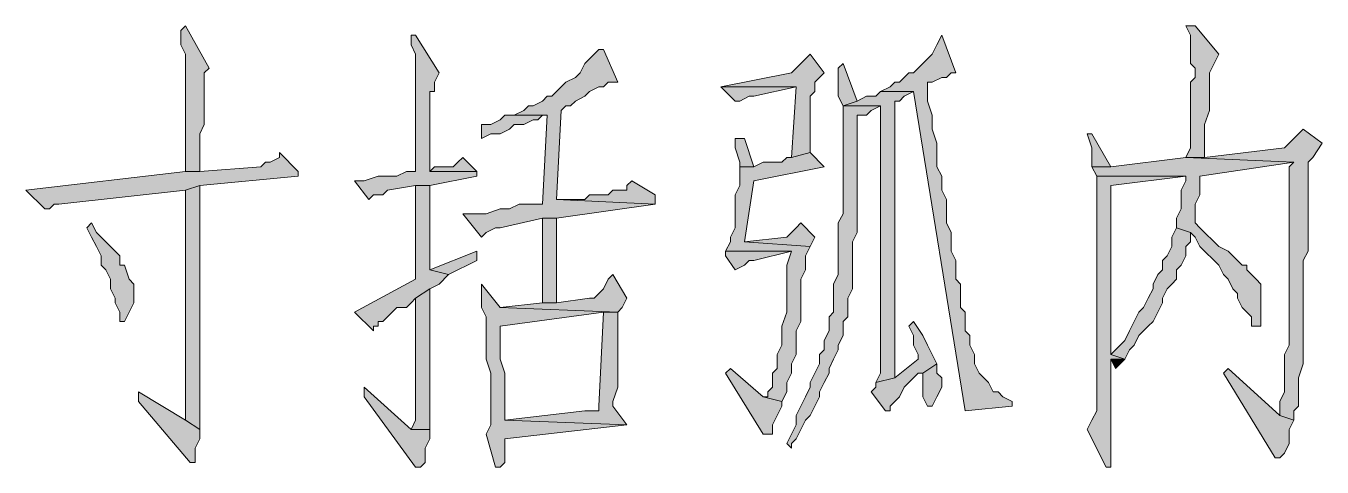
# Model space of a CAD drawing. Header units: inches. Extents: x 20 to 409, y 5 to 283.
# Drawn here: x 353.79 to 365.47, y 27.28 to 31.26 of the extents above; entities that cross this region are included whole.
import ezdxf

# ---------------------------------------------------------------- set-up
doc = ezdxf.new("R2010")
doc.units = ezdxf.units.IN
doc.header["$MEASUREMENT"] = 0
doc.layers.add('C00-00-00', color=7, linetype='Continuous')

msp = doc.modelspace()

# ---------------------------------------------------------------- hatches: boundary and pattern name
at = {"layer": 'C00-00-00'}
h = msp.add_hatch(color=0, dxfattribs=at)
h.dxf.hatch_style = 2
h.paths.add_polyline_path([(355.228, 31.26), (355.186, 31.217), (355.186, 31.09), (355.228, 31.006), (355.228, 29.947), (355.355, 29.947), (355.355, 30.286), (355.397, 30.371), (355.397, 30.709), (355.397, 30.836), (355.44, 30.879)])
h = msp.add_hatch(color=0, dxfattribs=at)
h.dxf.hatch_style = 2
h.paths.add_polyline_path([(364.33, 31.26), (364.245, 31.26), (364.287, 31.175), (364.287, 30.921), (364.33, 30.879), (364.33, 30.794), (364.287, 30.752), (364.287, 30.159), (364.245, 30.074), (364.414, 30.074), (364.414, 30.117), (364.414, 30.371), (364.457, 30.498), (364.457, 30.667), (364.457, 30.752), (364.457, 30.836), (364.499, 30.921), (364.541, 31.006)])
h = msp.add_hatch(color=0, dxfattribs=at)
h.dxf.hatch_style = 2
h.paths.add_polyline_path([(357.302, 31.175), (357.26, 31.175), (357.26, 31.09), (357.302, 31.006), (357.302, 29.947), (357.218, 29.947), (357.133, 29.905), (356.964, 29.905), (356.837, 29.863), (356.752, 29.863), (356.879, 29.693), (356.921, 29.736), (357.006, 29.736), (357.048, 29.778), (357.302, 29.82), (357.429, 29.82), (357.853, 29.905), (357.853, 29.947), (357.429, 29.947), (357.429, 30.117), (357.429, 30.159), (357.429, 30.667), (357.472, 30.667), (357.472, 30.752), (357.514, 30.836)])
h = msp.add_hatch(color=0, dxfattribs=at)
h.dxf.hatch_style = 2
h.paths.add_polyline_path([(362.044, 31.175), (362.001, 31.09), (361.959, 31.006), (361.917, 30.963), (361.874, 30.921), (361.832, 30.879), (361.79, 30.836), (361.747, 30.836), (361.705, 30.794), (361.663, 30.752), (361.62, 30.752), (361.578, 30.709), (361.493, 30.667), (361.79, 30.667), (362.255, 27.788), (362.679, 27.831), (362.679, 27.873), (362.594, 27.915), (362.552, 27.958), (362.509, 27.958), (362.467, 28.042), (362.425, 28.085), (362.382, 28.127), (362.34, 28.212), (362.34, 28.296), (362.298, 28.381), (362.298, 28.466), (362.255, 28.508), (362.255, 28.677), (362.213, 28.72), (362.213, 28.931), (362.171, 28.974), (362.171, 29.143), (362.128, 29.228), (362.128, 29.397), (362.086, 29.482), (362.086, 29.693), (362.044, 29.778), (362.044, 29.905), (362.001, 29.99), (362.001, 30.201), (361.959, 30.328), (361.959, 30.455), (361.917, 30.582), (361.917, 30.752), (361.959, 30.752), (362.044, 30.794), (362.086, 30.794), (362.128, 30.836), (362.171, 30.836)])
h = msp.add_hatch(color=0, dxfattribs=at)
h.dxf.hatch_style = 2
h.paths.add_polyline_path([(358.996, 31.048), (358.953, 31.048), (358.911, 31.006), (358.869, 30.963), (358.826, 30.921), (358.784, 30.836), (358.742, 30.794), (358.657, 30.752), (358.615, 30.709), (358.572, 30.667), (358.53, 30.625), (358.488, 30.625), (358.445, 30.582), (358.361, 30.54), (358.318, 30.54), (358.276, 30.498), (358.191, 30.455), (358.488, 30.455), (358.445, 29.651), (358.234, 29.651), (358.149, 29.609), (358.064, 29.609), (357.937, 29.566), (357.726, 29.566), (357.895, 29.355), (357.937, 29.397), (358.022, 29.439), (358.064, 29.439), (358.445, 29.524), (358.572, 29.524), (359.461, 29.651), (358.572, 29.693), (358.615, 30.498), (358.657, 30.54), (358.699, 30.54), (358.742, 30.582), (358.826, 30.625), (358.869, 30.667), (358.953, 30.709), (358.996, 30.709), (359.038, 30.752), (359.123, 30.752)])
h = msp.add_hatch(color=0, dxfattribs=at)
h.dxf.hatch_style = 2
h.paths.add_polyline_path([(360.858, 31.006), (360.816, 30.963), (360.774, 30.921), (360.731, 30.879), (360.689, 30.836), (360.054, 30.709), (360.731, 30.709), (360.689, 30.074), (360.858, 30.117), (360.858, 30.625), (360.901, 30.667), (360.901, 30.752), (360.985, 30.836)])
h = msp.add_hatch(color=0, dxfattribs=at)
h.dxf.hatch_style = 2
h.paths.add_polyline_path([(361.155, 30.921), (361.112, 30.879), (361.112, 30.625), (361.155, 30.54), (361.282, 30.582)])
h = msp.add_hatch(color=0, dxfattribs=at)
h.dxf.hatch_style = 2
h.paths.add_polyline_path([(360.054, 30.709), (360.181, 30.582), (360.223, 30.582), (360.308, 30.625), (360.35, 30.625), (360.731, 30.709)])
h = msp.add_hatch(color=0, dxfattribs=at)
h.dxf.hatch_style = 2
h.paths.add_polyline_path([(361.493, 30.667), (361.451, 30.625), (361.366, 30.625), (361.282, 30.582), (361.155, 30.54), (361.493, 30.54), (361.493, 30.371), (361.493, 28.466), (361.493, 28.423), (361.493, 28.127), (361.451, 28.042), (361.62, 28.085), (361.62, 30.582), (361.663, 30.582), (361.705, 30.625), (361.79, 30.667)])
h = msp.add_hatch(color=0, dxfattribs=at)
h.dxf.hatch_style = 2
h.paths.add_polyline_path([(361.155, 30.54), (361.155, 29.566), (361.112, 29.482), (361.112, 29.016), (361.07, 28.931), (361.07, 28.677), (361.028, 28.635), (361.028, 28.508), (360.985, 28.423), (360.985, 28.339), (360.943, 28.296), (360.943, 28.212), (360.901, 28.127), (360.858, 28.042), (360.858, 28), (360.816, 27.915), (360.774, 27.831), (360.731, 27.746), (360.731, 27.661), (360.689, 27.577), (360.647, 27.492), (360.689, 27.45), (360.689, 27.492), (360.731, 27.534), (360.774, 27.619), (360.816, 27.704), (360.858, 27.746), (360.901, 27.831), (360.943, 27.915), (360.943, 27.958), (360.985, 28.042), (361.028, 28.127), (361.028, 28.169), (361.07, 28.254), (361.112, 28.339), (361.112, 28.381), (361.155, 28.466), (361.155, 28.593), (361.197, 28.635), (361.197, 28.804), (361.239, 28.889), (361.239, 29.312), (361.282, 29.397), (361.282, 30.455), (361.366, 30.455), (361.409, 30.498), (361.493, 30.54)])
h = msp.add_hatch(color=0, dxfattribs=at)
h.dxf.hatch_style = 2
h.paths.add_polyline_path([(358.191, 30.455), (358.107, 30.455), (358.064, 30.413), (357.98, 30.371), (357.895, 30.371), (357.895, 30.244), (357.98, 30.286), (358.064, 30.286), (358.149, 30.328), (358.191, 30.371), (358.276, 30.371), (358.361, 30.413), (358.403, 30.413), (358.445, 30.455), (358.488, 30.455)])
h = msp.add_hatch(color=0, dxfattribs=at)
h.dxf.hatch_style = 2
h.paths.add_polyline_path([(363.398, 30.286), (363.356, 30.286), (363.398, 30.159), (363.398, 29.99), (363.568, 29.99)])
h = msp.add_hatch(color=0, dxfattribs=at)
h.dxf.hatch_style = 2
h.paths.add_polyline_path([(365.303, 30.328), (365.261, 30.286), (365.219, 30.244), (365.176, 30.201), (365.134, 30.159), (364.414, 30.074), (364.245, 30.074), (365.219, 30.032), (365.176, 29.99), (365.176, 28.593), (365.176, 28.55), (365.176, 28.381), (365.134, 28.296), (365.134, 27.958), (365.092, 27.873), (365.092, 27.746), (365.219, 27.704), (365.219, 27.788), (365.261, 27.831), (365.261, 28.085), (365.303, 28.212), (365.303, 29.143), (365.346, 29.228), (365.346, 30.032), (365.388, 30.074), (365.473, 30.201)])
h = msp.add_hatch(color=0, dxfattribs=at)
h.dxf.hatch_style = 2
h.paths.add_polyline_path([(360.266, 30.244), (360.181, 30.244), (360.181, 30.159), (360.223, 30.032), (360.223, 29.99), (360.35, 29.99)])
h = msp.add_hatch(color=0, dxfattribs=at)
h.dxf.hatch_style = 2
h.paths.add_polyline_path([(356.075, 30.117), (356.075, 30.074), (355.99, 30.032), (355.948, 30.032), (355.905, 29.99), (355.355, 29.947), (355.228, 29.947), (353.789, 29.778), (353.958, 29.609), (354, 29.609), (354.043, 29.651), (354.085, 29.651), (355.228, 29.778), (355.355, 29.82), (356.244, 29.905), (356.244, 29.947)])
h = msp.add_hatch(color=0, dxfattribs=at)
h.dxf.hatch_style = 2
h.paths.add_polyline_path([(357.726, 30.074), (357.683, 30.032), (357.641, 29.99), (357.472, 29.99), (357.429, 29.947), (357.853, 29.947)])
h = msp.add_hatch(color=0, dxfattribs=at)
h.dxf.hatch_style = 2
h.paths.add_polyline_path([(360.858, 30.117), (360.689, 30.074), (360.647, 30.074), (360.604, 30.032), (360.435, 30.032), (360.35, 29.99), (360.223, 29.99), (360.223, 29.947), (360.223, 29.82), (360.181, 29.736), (360.181, 29.439), (360.139, 29.355), (360.139, 29.312), (360.096, 29.228), (360.689, 29.228), (360.647, 29.101), (360.647, 28.762), (360.647, 28.677), (360.604, 28.55), (360.604, 28.381), (360.562, 28.296), (360.562, 28.169), (360.52, 28.127), (360.52, 28), (360.477, 27.958), (360.477, 27.915), (360.435, 27.915), (360.604, 27.873), (360.647, 27.958), (360.647, 28.042), (360.689, 28.127), (360.689, 28.212), (360.731, 28.296), (360.731, 28.508), (360.774, 28.593), (360.774, 28.974), (360.816, 29.058), (360.816, 29.185), (360.858, 29.27), (360.266, 29.312), (360.35, 29.863), (360.985, 29.99)])
h = msp.add_hatch(color=0, dxfattribs=at)
h.dxf.hatch_style = 2
h.paths.add_polyline_path([(364.245, 30.074), (363.568, 29.99), (363.398, 29.99), (363.441, 29.905), (364.245, 29.905), (364.245, 29.863), (364.203, 29.778), (364.203, 29.609), (364.16, 29.524), (364.16, 29.439), (364.287, 29.397), (364.33, 29.355), (364.372, 29.27), (364.414, 29.228), (364.499, 29.143), (364.541, 29.101), (364.584, 29.016), (364.626, 28.974), (364.668, 28.889), (364.711, 28.847), (364.711, 28.804), (364.753, 28.72), (364.795, 28.677), (364.838, 28.635), (364.838, 28.55), (364.922, 28.55), (364.922, 28.677), (364.922, 28.931), (364.88, 28.974), (364.795, 29.058), (364.795, 29.101), (364.753, 29.101), (364.711, 29.143), (364.668, 29.185), (364.626, 29.228), (364.541, 29.27), (364.499, 29.312), (364.414, 29.397), (364.372, 29.439), (364.33, 29.482), (364.33, 29.651), (364.372, 29.736), (364.372, 29.905), (365.219, 30.032)])
h = msp.add_hatch(color=0, dxfattribs=at)
h.dxf.hatch_style = 2
h.paths.add_polyline_path([(355.355, 29.82), (355.228, 29.778), (355.228, 27.704), (355.355, 27.619)])
h = msp.add_hatch(color=0, dxfattribs=at)
h.dxf.hatch_style = 2
h.paths.add_polyline_path([(357.429, 29.82), (357.302, 29.82), (357.302, 28.974), (356.752, 28.677), (356.921, 28.508), (356.921, 28.55), (356.964, 28.55), (356.964, 28.593), (357.006, 28.593), (357.048, 28.635), (357.091, 28.677), (357.133, 28.72), (357.218, 28.72), (357.26, 28.762), (357.302, 28.804), (357.429, 28.889), (357.514, 28.931), (357.599, 29.016), (357.429, 29.058), (357.429, 29.566), (357.429, 29.693)])
h = msp.add_hatch(color=0, dxfattribs=at)
h.dxf.hatch_style = 2
h.paths.add_polyline_path([(359.25, 29.863), (359.207, 29.82), (359.207, 29.778), (359.165, 29.778), (359.08, 29.778), (359.038, 29.736), (358.869, 29.736), (358.826, 29.693), (358.572, 29.693), (359.461, 29.651), (359.461, 29.736)])
h = msp.add_hatch(color=0, dxfattribs=at)
h.dxf.hatch_style = 2
h.paths.add_polyline_path([(363.441, 29.905), (363.441, 27.873), (363.441, 27.788), (363.398, 27.704), (363.356, 27.619), (363.525, 27.28), (363.568, 27.28), (363.568, 27.323), (363.568, 28.254), (363.695, 28.254), (363.568, 28.296), (363.568, 29.82), (364.245, 29.905)])
h = msp.add_hatch(color=0, dxfattribs=at)
h.dxf.hatch_style = 2
h.paths.add_polyline_path([(354.381, 29.482), (354.339, 29.439), (354.381, 29.355), (354.424, 29.27), (354.466, 29.185), (354.466, 29.101), (354.508, 29.058), (354.551, 28.974), (354.551, 28.889), (354.593, 28.804), (354.593, 28.762), (354.635, 28.677), (354.635, 28.593), (354.678, 28.593), (354.72, 28.677), (354.762, 28.762), (354.762, 28.931), (354.72, 28.974), (354.678, 29.101), (354.635, 29.101), (354.635, 29.185), (354.593, 29.228), (354.551, 29.27), (354.466, 29.355), (354.424, 29.397)])
h = msp.add_hatch(color=0, dxfattribs=at)
h.dxf.hatch_style = 2
h.paths.add_polyline_path([(358.572, 28.762), (358.572, 29.524), (358.445, 29.524), (358.445, 28.762)])
h = msp.add_hatch(color=0, dxfattribs=at)
h.dxf.hatch_style = 2
h.paths.add_polyline_path([(360.774, 29.482), (360.731, 29.439), (360.689, 29.397), (360.647, 29.355), (360.266, 29.312), (360.858, 29.27), (360.901, 29.355)])
h = msp.add_hatch(color=0, dxfattribs=at)
h.dxf.hatch_style = 2
h.paths.add_polyline_path([(364.16, 29.439), (364.118, 29.355), (364.118, 29.27), (364.076, 29.185), (364.033, 29.143), (364.033, 29.058), (363.991, 29.016), (363.949, 28.931), (363.949, 28.889), (363.906, 28.804), (363.864, 28.72), (363.822, 28.677), (363.779, 28.593), (363.737, 28.508), (363.695, 28.423), (363.61, 28.339), (363.568, 28.296), (363.695, 28.254), (363.737, 28.339), (363.779, 28.381), (363.822, 28.466), (363.906, 28.55), (363.949, 28.593), (363.991, 28.677), (364.033, 28.762), (364.033, 28.804), (364.076, 28.889), (364.118, 28.931), (364.16, 28.974), (364.16, 29.058), (364.203, 29.101), (364.245, 29.185), (364.245, 29.27), (364.287, 29.312), (364.287, 29.397)])
h = msp.add_hatch(color=0, dxfattribs=at)
h.dxf.hatch_style = 2
h.paths.add_polyline_path([(357.853, 29.228), (357.429, 29.058), (357.599, 29.016), (357.683, 29.058), (357.768, 29.101), (357.853, 29.143)])
h = msp.add_hatch(color=0, dxfattribs=at)
h.dxf.hatch_style = 2
h.paths.add_polyline_path([(360.096, 29.228), (360.096, 29.185), (360.181, 29.058), (360.266, 29.101), (360.308, 29.143), (360.35, 29.143), (360.689, 29.228)])
h = msp.add_hatch(color=0, dxfattribs=at)
h.dxf.hatch_style = 2
h.paths.add_polyline_path([(359.08, 29.016), (359.038, 28.974), (358.996, 28.889), (358.953, 28.847), (358.911, 28.804), (358.869, 28.804), (358.572, 28.762), (358.445, 28.762), (358.064, 28.72), (359.123, 28.677), (359.165, 28.72), (359.207, 28.804)])
h = msp.add_hatch(color=0, dxfattribs=at)
h.dxf.hatch_style = 2
h.paths.add_polyline_path([(357.429, 28.889), (357.302, 28.804), (357.302, 27.704), (357.26, 27.619), (357.429, 27.619), (357.429, 27.704)])
h = msp.add_hatch(color=0, dxfattribs=at)
h.dxf.hatch_style = 2
h.paths.add_polyline_path([(357.895, 28.931), (357.895, 28.72), (357.937, 28.635), (357.937, 28.254), (357.98, 28.127), (357.98, 27.661), (357.937, 27.577), (358.022, 27.28), (358.064, 27.28), (358.107, 27.323), (358.107, 27.365), (358.107, 27.407), (358.107, 27.534), (359.207, 27.661), (358.107, 27.704), (358.107, 28.127), (358.064, 28.254), (358.064, 28.55), (358.996, 28.677), (359.123, 28.677), (358.064, 28.72)])
h = msp.add_hatch(color=0, dxfattribs=at)
h.dxf.hatch_style = 2
h.paths.add_polyline_path([(359.123, 28.677), (358.996, 28.677), (358.953, 27.831), (358.953, 27.788), (358.869, 27.788), (358.826, 27.788), (358.107, 27.704), (359.207, 27.661), (359.08, 27.831), (359.08, 27.873), (359.123, 28)])
h = msp.add_hatch(color=0, dxfattribs=at)
h.dxf.hatch_style = 2
h.paths.add_polyline_path([(361.79, 28.593), (361.747, 28.55), (361.79, 28.466), (361.79, 28.381), (361.832, 28.296), (361.832, 28.254), (361.62, 28.085), (361.451, 28.042), (361.451, 28), (361.409, 27.958), (361.536, 27.788), (361.578, 27.788), (361.578, 27.831), (361.62, 27.873), (361.663, 27.915), (361.705, 28), (361.747, 28.042), (361.832, 28.127), (361.874, 28.127), (362.001, 28.212), (361.959, 28.296), (361.917, 28.381), (361.874, 28.466)])
h = msp.add_hatch(color=0, dxfattribs=at)
h.dxf.hatch_style = 2
h.paths.add_polyline_path([(360.139, 28.169), (360.096, 28.127), (360.435, 27.577), (360.52, 27.577), (360.52, 27.661), (360.562, 27.746), (360.604, 27.831), (360.604, 27.873), (360.435, 27.915)])
h = msp.add_hatch(color=0, dxfattribs=at)
h.dxf.hatch_style = 2
h.paths.add_polyline_path([(362.001, 28.212), (361.874, 28.127), (361.874, 27.915), (361.917, 27.831), (361.959, 27.831), (362.001, 27.915), (362.044, 28), (362.044, 28.085), (362.001, 28.127)])
h = msp.add_hatch(color=0, dxfattribs=at)
h.dxf.hatch_style = 2
h.paths.add_polyline_path([(363.695, 28.254), (363.568, 28.254), (363.61, 28.169)])
h = msp.add_hatch(color=0, dxfattribs=at)
h.dxf.hatch_style = 2
h.paths.add_polyline_path([(364.626, 28.169), (364.584, 28.127), (365.049, 27.365), (365.092, 27.365), (365.134, 27.407), (365.176, 27.492), (365.176, 27.619), (365.219, 27.704), (365.092, 27.746)])
h = msp.add_hatch(color=0, dxfattribs=at)
h.dxf.hatch_style = 2
h.paths.add_polyline_path([(354.805, 27.958), (354.805, 27.873), (355.27, 27.323), (355.313, 27.323), (355.313, 27.407), (355.313, 27.45), (355.355, 27.534), (355.355, 27.619), (355.228, 27.704)])
h = msp.add_hatch(color=0, dxfattribs=at)
h.dxf.hatch_style = 2
h.paths.add_polyline_path([(356.837, 28), (356.837, 27.915), (357.302, 27.28), (357.345, 27.28), (357.387, 27.323), (357.387, 27.45), (357.429, 27.534), (357.429, 27.619), (357.26, 27.619)])

# ---------------------------------------------------------------- linework, layer by layer
at = {"layer": 'C00-00-00', "color": 0, "lineweight": 0}
for points in [[(355.228, 31.26), (355.186, 31.217), (355.186, 31.09), (355.228, 31.006), (355.228, 29.947), (355.355, 29.947), (355.355, 30.286), (355.397, 30.371), (355.397, 30.709), (355.397, 30.836), (355.44, 30.879)], [(364.33, 31.26), (364.245, 31.26), (364.287, 31.175), (364.287, 30.921), (364.33, 30.879), (364.33, 30.794), (364.287, 30.752), (364.287, 30.159), (364.245, 30.074), (364.414, 30.074), (364.414, 30.117), (364.414, 30.371), (364.457, 30.498), (364.457, 30.667), (364.457, 30.752), (364.457, 30.836), (364.499, 30.921), (364.541, 31.006)], [(357.302, 31.175), (357.26, 31.175), (357.26, 31.09), (357.302, 31.006), (357.302, 29.947), (357.218, 29.947), (357.133, 29.905), (356.964, 29.905), (356.837, 29.863), (356.752, 29.863), (356.879, 29.693), (356.921, 29.736), (357.006, 29.736), (357.048, 29.778), (357.302, 29.82), (357.429, 29.82), (357.853, 29.905), (357.853, 29.947), (357.429, 29.947), (357.429, 30.117), (357.429, 30.159), (357.429, 30.667), (357.472, 30.667), (357.472, 30.752), (357.514, 30.836)], [(362.044, 31.175), (362.001, 31.09), (361.959, 31.006), (361.917, 30.963), (361.874, 30.921), (361.832, 30.879), (361.79, 30.836), (361.747, 30.836), (361.705, 30.794), (361.663, 30.752), (361.62, 30.752), (361.578, 30.709), (361.493, 30.667), (361.79, 30.667), (362.255, 27.788), (362.679, 27.831), (362.679, 27.873), (362.594, 27.915), (362.552, 27.958), (362.509, 27.958), (362.467, 28.042), (362.425, 28.085), (362.382, 28.127), (362.34, 28.212), (362.34, 28.296), (362.298, 28.381), (362.298, 28.466), (362.255, 28.508), (362.255, 28.677), (362.213, 28.72), (362.213, 28.931), (362.171, 28.974), (362.171, 29.143), (362.128, 29.228), (362.128, 29.397), (362.086, 29.482), (362.086, 29.693), (362.044, 29.778), (362.044, 29.905), (362.001, 29.99), (362.001, 30.201), (361.959, 30.328), (361.959, 30.455), (361.917, 30.582), (361.917, 30.752), (361.959, 30.752), (362.044, 30.794), (362.086, 30.794), (362.128, 30.836), (362.171, 30.836)], [(358.996, 31.048), (358.953, 31.048), (358.911, 31.006), (358.869, 30.963), (358.826, 30.921), (358.784, 30.836), (358.742, 30.794), (358.657, 30.752), (358.615, 30.709), (358.572, 30.667), (358.53, 30.625), (358.488, 30.625), (358.445, 30.582), (358.361, 30.54), (358.318, 30.54), (358.276, 30.498), (358.191, 30.455), (358.488, 30.455), (358.445, 29.651), (358.234, 29.651), (358.149, 29.609), (358.064, 29.609), (357.937, 29.566), (357.726, 29.566), (357.895, 29.355), (357.937, 29.397), (358.022, 29.439), (358.064, 29.439), (358.445, 29.524), (358.572, 29.524), (359.461, 29.651), (358.572, 29.693), (358.615, 30.498), (358.657, 30.54), (358.699, 30.54), (358.742, 30.582), (358.826, 30.625), (358.869, 30.667), (358.953, 30.709), (358.996, 30.709), (359.038, 30.752), (359.123, 30.752)], [(360.858, 31.006), (360.816, 30.963), (360.774, 30.921), (360.731, 30.879), (360.689, 30.836), (360.054, 30.709), (360.731, 30.709), (360.689, 30.074), (360.858, 30.117), (360.858, 30.625), (360.901, 30.667), (360.901, 30.752), (360.985, 30.836)], [(361.155, 30.921), (361.112, 30.879), (361.112, 30.625), (361.155, 30.54), (361.282, 30.582)], [(360.054, 30.709), (360.181, 30.582), (360.223, 30.582), (360.308, 30.625), (360.35, 30.625), (360.731, 30.709)], [(361.493, 30.667), (361.451, 30.625), (361.366, 30.625), (361.282, 30.582), (361.155, 30.54), (361.493, 30.54), (361.493, 30.371), (361.493, 28.466), (361.493, 28.423), (361.493, 28.127), (361.451, 28.042), (361.62, 28.085), (361.62, 30.582), (361.663, 30.582), (361.705, 30.625), (361.79, 30.667)], [(361.155, 30.54), (361.155, 29.566), (361.112, 29.482), (361.112, 29.016), (361.07, 28.931), (361.07, 28.677), (361.028, 28.635), (361.028, 28.508), (360.985, 28.423), (360.985, 28.339), (360.943, 28.296), (360.943, 28.212), (360.901, 28.127), (360.858, 28.042), (360.858, 28), (360.816, 27.915), (360.774, 27.831), (360.731, 27.746), (360.731, 27.661), (360.689, 27.577), (360.647, 27.492), (360.689, 27.45), (360.689, 27.492), (360.731, 27.534), (360.774, 27.619), (360.816, 27.704), (360.858, 27.746), (360.901, 27.831), (360.943, 27.915), (360.943, 27.958), (360.985, 28.042), (361.028, 28.127), (361.028, 28.169), (361.07, 28.254), (361.112, 28.339), (361.112, 28.381), (361.155, 28.466), (361.155, 28.593), (361.197, 28.635), (361.197, 28.804), (361.239, 28.889), (361.239, 29.312), (361.282, 29.397), (361.282, 30.455), (361.366, 30.455), (361.409, 30.498), (361.493, 30.54)], [(358.191, 30.455), (358.107, 30.455), (358.064, 30.413), (357.98, 30.371), (357.895, 30.371), (357.895, 30.244), (357.98, 30.286), (358.064, 30.286), (358.149, 30.328), (358.191, 30.371), (358.276, 30.371), (358.361, 30.413), (358.403, 30.413), (358.445, 30.455), (358.488, 30.455)], [(363.398, 30.286), (363.356, 30.286), (363.398, 30.159), (363.398, 29.99), (363.568, 29.99)], [(365.303, 30.328), (365.261, 30.286), (365.219, 30.244), (365.176, 30.201), (365.134, 30.159), (364.414, 30.074), (364.245, 30.074), (365.219, 30.032), (365.176, 29.99), (365.176, 28.593), (365.176, 28.55), (365.176, 28.381), (365.134, 28.296), (365.134, 27.958), (365.092, 27.873), (365.092, 27.746), (365.219, 27.704), (365.219, 27.788), (365.261, 27.831), (365.261, 28.085), (365.303, 28.212), (365.303, 29.143), (365.346, 29.228), (365.346, 30.032), (365.388, 30.074), (365.473, 30.201)], [(360.266, 30.244), (360.181, 30.244), (360.181, 30.159), (360.223, 30.032), (360.223, 29.99), (360.35, 29.99)], [(356.075, 30.117), (356.075, 30.074), (355.99, 30.032), (355.948, 30.032), (355.905, 29.99), (355.355, 29.947), (355.228, 29.947), (353.789, 29.778), (353.958, 29.609), (354, 29.609), (354.043, 29.651), (354.085, 29.651), (355.228, 29.778), (355.355, 29.82), (356.244, 29.905), (356.244, 29.947)], [(357.726, 30.074), (357.683, 30.032), (357.641, 29.99), (357.472, 29.99), (357.429, 29.947), (357.853, 29.947)], [(360.858, 30.117), (360.689, 30.074), (360.647, 30.074), (360.604, 30.032), (360.435, 30.032), (360.35, 29.99), (360.223, 29.99), (360.223, 29.947), (360.223, 29.82), (360.181, 29.736), (360.181, 29.439), (360.139, 29.355), (360.139, 29.312), (360.096, 29.228), (360.689, 29.228), (360.647, 29.101), (360.647, 28.762), (360.647, 28.677), (360.604, 28.55), (360.604, 28.381), (360.562, 28.296), (360.562, 28.169), (360.52, 28.127), (360.52, 28), (360.477, 27.958), (360.477, 27.915), (360.435, 27.915), (360.604, 27.873), (360.647, 27.958), (360.647, 28.042), (360.689, 28.127), (360.689, 28.212), (360.731, 28.296), (360.731, 28.508), (360.774, 28.593), (360.774, 28.974), (360.816, 29.058), (360.816, 29.185), (360.858, 29.27), (360.266, 29.312), (360.35, 29.863), (360.985, 29.99)], [(364.245, 30.074), (363.568, 29.99), (363.398, 29.99), (363.441, 29.905), (364.245, 29.905), (364.245, 29.863), (364.203, 29.778), (364.203, 29.609), (364.16, 29.524), (364.16, 29.439), (364.287, 29.397), (364.33, 29.355), (364.372, 29.27), (364.414, 29.228), (364.499, 29.143), (364.541, 29.101), (364.584, 29.016), (364.626, 28.974), (364.668, 28.889), (364.711, 28.847), (364.711, 28.804), (364.753, 28.72), (364.795, 28.677), (364.838, 28.635), (364.838, 28.55), (364.922, 28.55), (364.922, 28.677), (364.922, 28.931), (364.88, 28.974), (364.795, 29.058), (364.795, 29.101), (364.753, 29.101), (364.711, 29.143), (364.668, 29.185), (364.626, 29.228), (364.541, 29.27), (364.499, 29.312), (364.414, 29.397), (364.372, 29.439), (364.33, 29.482), (364.33, 29.651), (364.372, 29.736), (364.372, 29.905), (365.219, 30.032)], [(355.355, 29.82), (355.228, 29.778), (355.228, 27.704), (355.355, 27.619)], [(357.429, 29.82), (357.302, 29.82), (357.302, 28.974), (356.752, 28.677), (356.921, 28.508), (356.921, 28.55), (356.964, 28.55), (356.964, 28.593), (357.006, 28.593), (357.048, 28.635), (357.091, 28.677), (357.133, 28.72), (357.218, 28.72), (357.26, 28.762), (357.302, 28.804), (357.429, 28.889), (357.514, 28.931), (357.599, 29.016), (357.429, 29.058), (357.429, 29.566), (357.429, 29.693)], [(359.25, 29.863), (359.207, 29.82), (359.207, 29.778), (359.165, 29.778), (359.08, 29.778), (359.038, 29.736), (358.869, 29.736), (358.826, 29.693), (358.572, 29.693), (359.461, 29.651), (359.461, 29.736)], [(363.441, 29.905), (363.441, 27.873), (363.441, 27.788), (363.398, 27.704), (363.356, 27.619), (363.525, 27.28), (363.568, 27.28), (363.568, 27.323), (363.568, 28.254), (363.695, 28.254), (363.568, 28.296), (363.568, 29.82), (364.245, 29.905)], [(354.381, 29.482), (354.339, 29.439), (354.381, 29.355), (354.424, 29.27), (354.466, 29.185), (354.466, 29.101), (354.508, 29.058), (354.551, 28.974), (354.551, 28.889), (354.593, 28.804), (354.593, 28.762), (354.635, 28.677), (354.635, 28.593), (354.678, 28.593), (354.72, 28.677), (354.762, 28.762), (354.762, 28.931), (354.72, 28.974), (354.678, 29.101), (354.635, 29.101), (354.635, 29.185), (354.593, 29.228), (354.551, 29.27), (354.466, 29.355), (354.424, 29.397)], [(358.572, 28.762), (358.572, 29.524), (358.445, 29.524), (358.445, 28.762)], [(360.774, 29.482), (360.731, 29.439), (360.689, 29.397), (360.647, 29.355), (360.266, 29.312), (360.858, 29.27), (360.901, 29.355)], [(364.16, 29.439), (364.118, 29.355), (364.118, 29.27), (364.076, 29.185), (364.033, 29.143), (364.033, 29.058), (363.991, 29.016), (363.949, 28.931), (363.949, 28.889), (363.906, 28.804), (363.864, 28.72), (363.822, 28.677), (363.779, 28.593), (363.737, 28.508), (363.695, 28.423), (363.61, 28.339), (363.568, 28.296), (363.695, 28.254), (363.737, 28.339), (363.779, 28.381), (363.822, 28.466), (363.906, 28.55), (363.949, 28.593), (363.991, 28.677), (364.033, 28.762), (364.033, 28.804), (364.076, 28.889), (364.118, 28.931), (364.16, 28.974), (364.16, 29.058), (364.203, 29.101), (364.245, 29.185), (364.245, 29.27), (364.287, 29.312), (364.287, 29.397)], [(357.853, 29.228), (357.429, 29.058), (357.599, 29.016), (357.683, 29.058), (357.768, 29.101), (357.853, 29.143)], [(360.096, 29.228), (360.096, 29.185), (360.181, 29.058), (360.266, 29.101), (360.308, 29.143), (360.35, 29.143), (360.689, 29.228)], [(359.08, 29.016), (359.038, 28.974), (358.996, 28.889), (358.953, 28.847), (358.911, 28.804), (358.869, 28.804), (358.572, 28.762), (358.445, 28.762), (358.064, 28.72), (359.123, 28.677), (359.165, 28.72), (359.207, 28.804)], [(357.429, 28.889), (357.302, 28.804), (357.302, 27.704), (357.26, 27.619), (357.429, 27.619), (357.429, 27.704)], [(357.895, 28.931), (357.895, 28.72), (357.937, 28.635), (357.937, 28.254), (357.98, 28.127), (357.98, 27.661), (357.937, 27.577), (358.022, 27.28), (358.064, 27.28), (358.107, 27.323), (358.107, 27.365), (358.107, 27.407), (358.107, 27.534), (359.207, 27.661), (358.107, 27.704), (358.107, 28.127), (358.064, 28.254), (358.064, 28.55), (358.996, 28.677), (359.123, 28.677), (358.064, 28.72)], [(359.123, 28.677), (358.996, 28.677), (358.953, 27.831), (358.953, 27.788), (358.869, 27.788), (358.826, 27.788), (358.107, 27.704), (359.207, 27.661), (359.08, 27.831), (359.08, 27.873), (359.123, 28)], [(361.79, 28.593), (361.747, 28.55), (361.79, 28.466), (361.79, 28.381), (361.832, 28.296), (361.832, 28.254), (361.62, 28.085), (361.451, 28.042), (361.451, 28), (361.409, 27.958), (361.536, 27.788), (361.578, 27.788), (361.578, 27.831), (361.62, 27.873), (361.663, 27.915), (361.705, 28), (361.747, 28.042), (361.832, 28.127), (361.874, 28.127), (362.001, 28.212), (361.959, 28.296), (361.917, 28.381), (361.874, 28.466)], [(360.139, 28.169), (360.096, 28.127), (360.435, 27.577), (360.52, 27.577), (360.52, 27.661), (360.562, 27.746), (360.604, 27.831), (360.604, 27.873), (360.435, 27.915)], [(362.001, 28.212), (361.874, 28.127), (361.874, 27.915), (361.917, 27.831), (361.959, 27.831), (362.001, 27.915), (362.044, 28), (362.044, 28.085), (362.001, 28.127)], [(363.695, 28.254), (363.568, 28.254), (363.61, 28.169)], [(364.626, 28.169), (364.584, 28.127), (365.049, 27.365), (365.092, 27.365), (365.134, 27.407), (365.176, 27.492), (365.176, 27.619), (365.219, 27.704), (365.092, 27.746)], [(354.805, 27.958), (354.805, 27.873), (355.27, 27.323), (355.313, 27.323), (355.313, 27.407), (355.313, 27.45), (355.355, 27.534), (355.355, 27.619), (355.228, 27.704)], [(356.837, 28), (356.837, 27.915), (357.302, 27.28), (357.345, 27.28), (357.387, 27.323), (357.387, 27.45), (357.429, 27.534), (357.429, 27.619), (357.26, 27.619)]]:
    msp.add_lwpolyline(points, close=True, dxfattribs=at)

doc.saveas('drawing.dxf')
